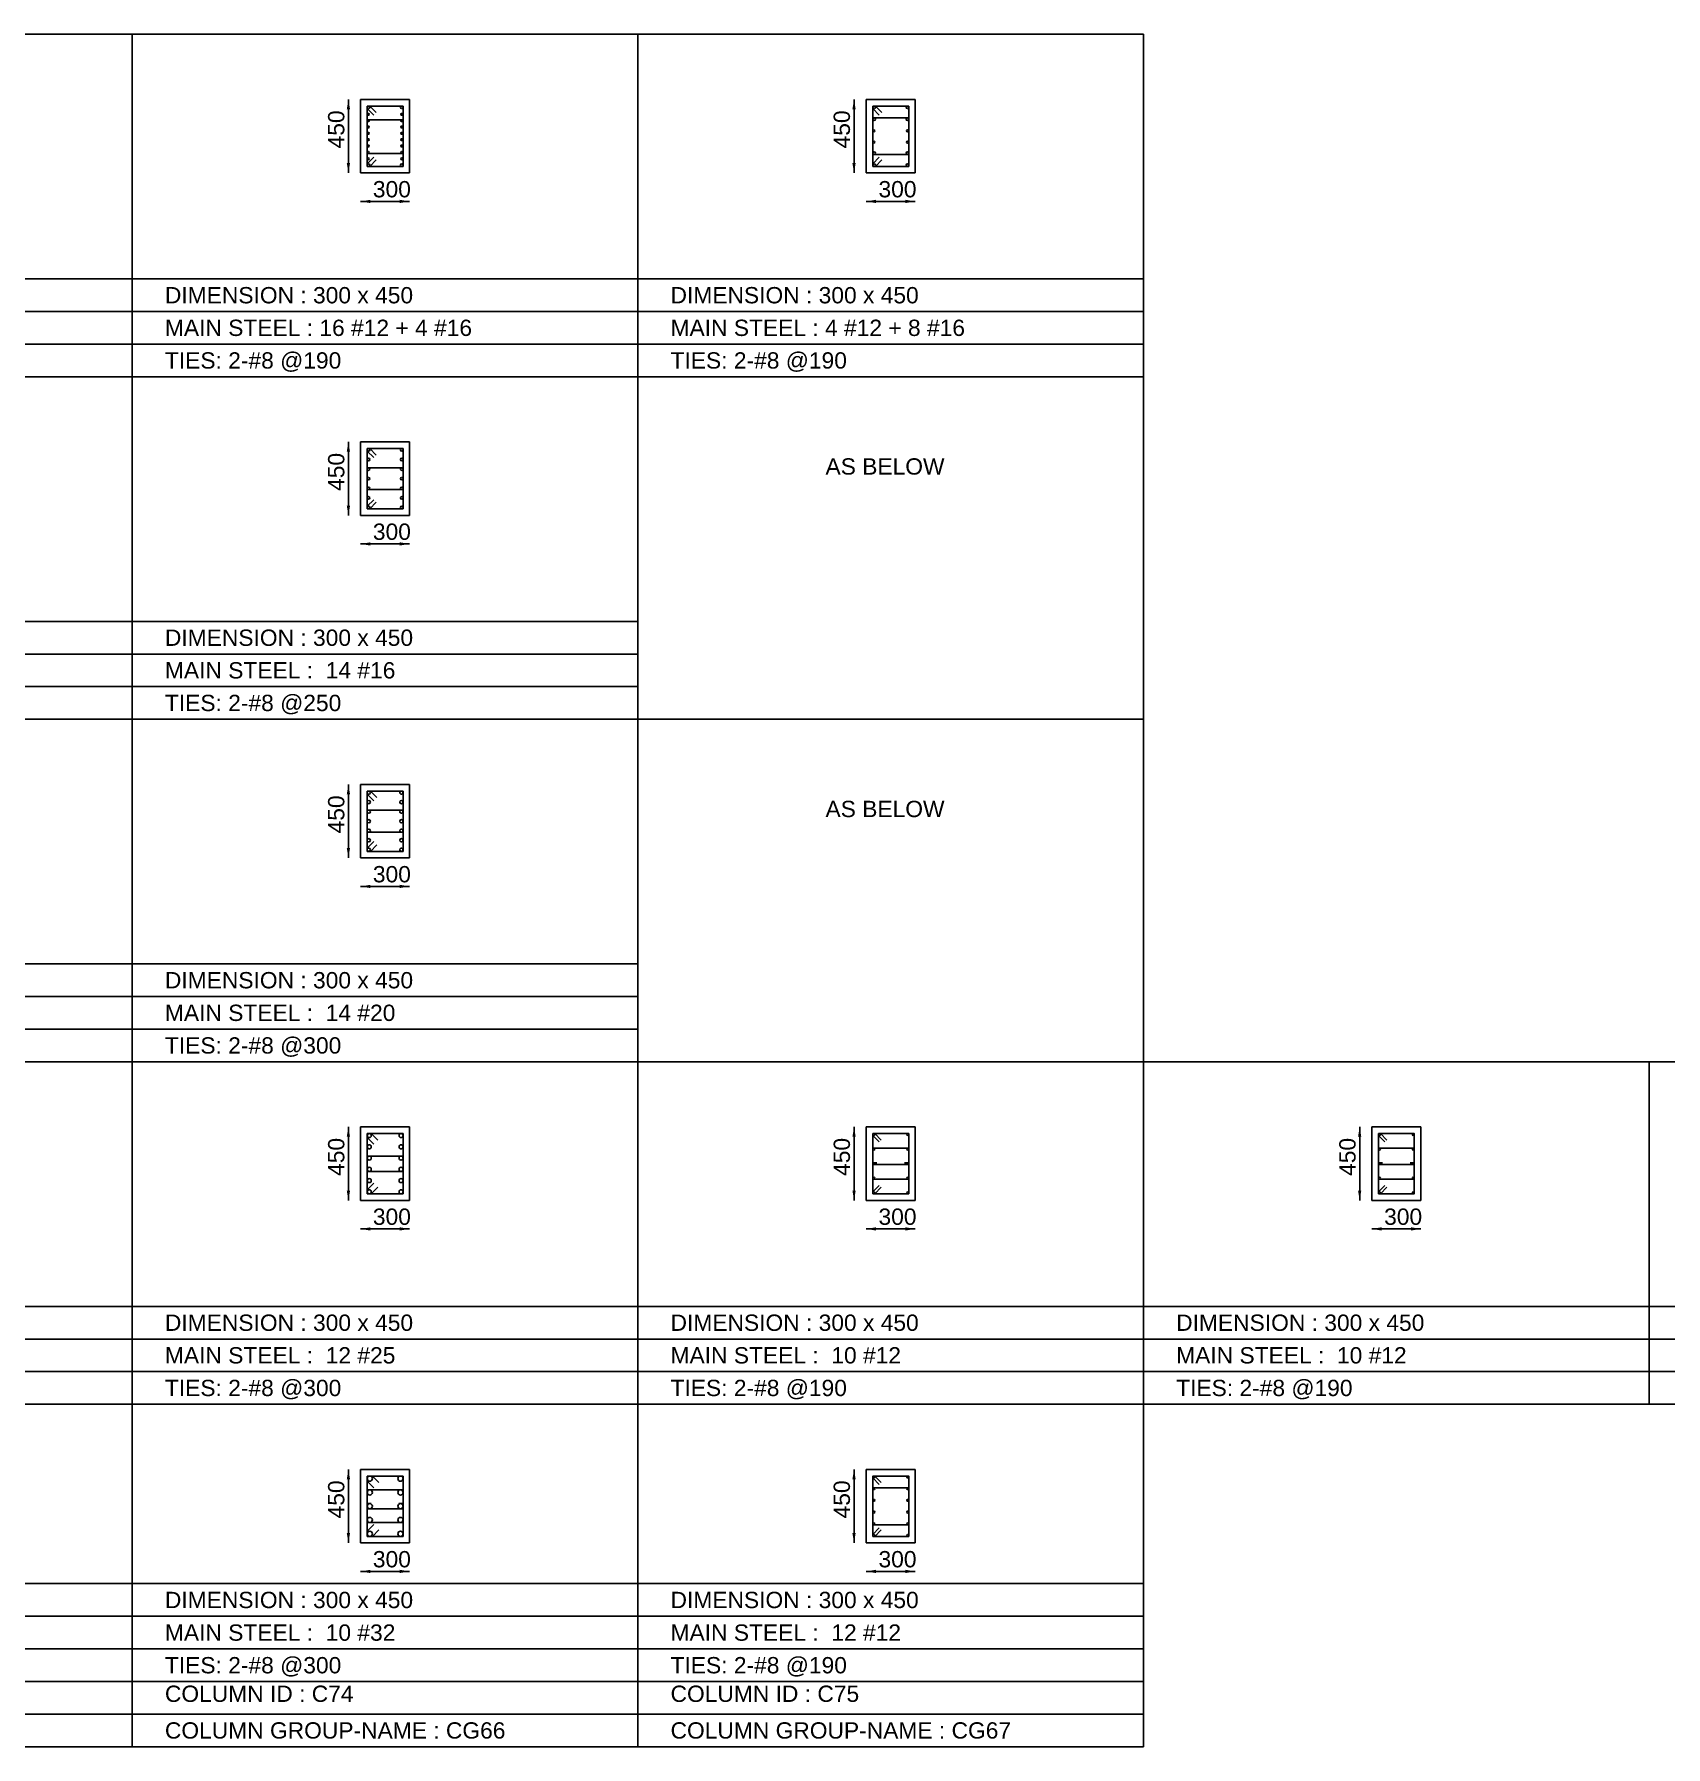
# Model space of a CAD drawing. Extents: x 28 to 264, y -211 to 74.
# Drawn here: x 232.28 to 242.28, y 62.88 to 73.38 of the extents above; entities that cross this region are included whole.
import ezdxf

# ---------------------------------------------------------------- set-up
doc = ezdxf.new("R2010")
doc.units = 0
for name, color, linetype in [('Border', 7, 'CONTINUOUS'), ('Column_Group_Name', 3, 'CONTINUOUS'), ('Column_ID', 4, 'CONTINUOUS'), ('ColumnBars', 1, 'CONTINUOUS'), ('ColumnBars1', 1, 'CONTINUOUS'), ('ColumnCrossSection', 7, 'CONTINUOUS'), ('Dim_All', 7, 'CONTINUOUS'), ('Dimensions', 7, 'CONTINUOUS'), ('Links', 2, 'CONTINUOUS'), ('MainSteel', 1, 'CONTINUOUS'), ('Text_AsBelow', 7, 'CONTINUOUS')]:
    doc.layers.add(name, color=color, linetype=linetype)
doc.styles.add('STRUDS_Arial', font='ARIAL.TTF', dxfattribs={"height": 0.04})

msp = doc.modelspace()

# ---------------------------------------------------------------- linework, layer by layer
at = {"layer": 'Border'}
for p, q in [((229.778, 73.38), (232.878, 73.38)), ((232.878, 71.28), (232.878, 73.38)), ((232.878, 71.28), (232.878, 73.38)), ((232.878, 73.38), (235.978, 73.38)), ((235.978, 71.28), (235.978, 73.38)), ((235.978, 71.28), (235.978, 73.38)), ((235.978, 73.38), (239.078, 73.38)), ((239.078, 71.28), (239.078, 73.38)), ((229.778, 71.88), (232.878, 71.88)), ((232.878, 71.88), (235.978, 71.88)), ((235.978, 71.88), (239.078, 71.88)), ((229.778, 71.68), (232.878, 71.68)), ((232.878, 71.68), (235.978, 71.68)), ((235.978, 71.68), (239.078, 71.68)), ((229.778, 71.48), (232.878, 71.48)), ((232.878, 71.48), (235.978, 71.48)), ((235.978, 71.48), (239.078, 71.48)), ((229.778, 71.28), (232.878, 71.28)), ((229.778, 71.28), (232.878, 71.28)), ((232.878, 69.18), (232.878, 71.28)), ((232.878, 69.18), (232.878, 71.28)), ((232.878, 71.28), (235.978, 71.28)), ((232.878, 71.28), (235.978, 71.28)), ((235.978, 69.18), (235.978, 71.28)), ((235.978, 69.18), (235.978, 71.28)), ((235.978, 71.28), (239.078, 71.28)), ((235.978, 71.28), (239.078, 71.28)), ((239.078, 69.18), (239.078, 71.28)), ((229.778, 69.78), (232.878, 69.78)), ((232.878, 69.78), (235.978, 69.78)), ((229.778, 69.58), (232.878, 69.58)), ((232.878, 69.58), (235.978, 69.58)), ((229.778, 69.38), (232.878, 69.38)), ((232.878, 69.38), (235.978, 69.38)), ((229.778, 69.18), (232.878, 69.18)), ((229.778, 69.18), (232.878, 69.18)), ((232.878, 67.08), (232.878, 69.18)), ((232.878, 67.08), (232.878, 69.18)), ((232.878, 69.18), (235.978, 69.18)), ((232.878, 69.18), (235.978, 69.18)), ((235.978, 67.08), (235.978, 69.18)), ((235.978, 67.08), (235.978, 69.18)), ((235.978, 69.18), (239.078, 69.18)), ((239.078, 67.08), (239.078, 69.18)), ((229.778, 67.68), (232.878, 67.68)), ((232.878, 67.68), (235.978, 67.68)), ((229.778, 67.48), (232.878, 67.48)), ((232.878, 67.48), (235.978, 67.48)), ((229.778, 67.28), (232.878, 67.28)), ((232.878, 67.28), (235.978, 67.28)), ((229.778, 67.08), (232.878, 67.08)), ((229.778, 67.08), (232.878, 67.08)), ((232.878, 64.98), (232.878, 67.08)), ((232.878, 64.98), (232.878, 67.08)), ((232.878, 67.08), (235.978, 67.08)), ((232.878, 67.08), (235.978, 67.08)), ((235.978, 64.98), (235.978, 67.08)), ((235.978, 64.98), (235.978, 67.08)), ((235.978, 67.08), (239.078, 67.08)), ((239.078, 64.98), (239.078, 67.08)), ((239.078, 64.98), (239.078, 67.08)), ((239.078, 67.08), (242.178, 67.08)), ((242.178, 64.98), (242.178, 67.08)), ((242.178, 64.98), (242.178, 67.08)), ((242.178, 67.08), (245.278, 67.08)), ((229.778, 65.58), (232.878, 65.58)), ((232.878, 65.58), (235.978, 65.58)), ((235.978, 65.58), (239.078, 65.58)), ((239.078, 65.58), (242.178, 65.58)), ((242.178, 65.58), (245.278, 65.58)), ((229.778, 65.38), (232.878, 65.38)), ((232.878, 65.38), (235.978, 65.38)), ((235.978, 65.38), (239.078, 65.38)), ((239.078, 65.38), (242.178, 65.38)), ((242.178, 65.38), (245.278, 65.38)), ((229.778, 65.18), (232.878, 65.18)), ((232.878, 65.18), (235.978, 65.18)), ((235.978, 65.18), (239.078, 65.18)), ((239.078, 65.18), (242.178, 65.18)), ((242.178, 65.18), (245.278, 65.18)), ((229.778, 64.98), (232.878, 64.98)), ((229.778, 64.98), (232.878, 64.98)), ((232.878, 62.88), (232.878, 64.98)), ((232.878, 62.88), (232.878, 64.98)), ((232.878, 64.98), (235.978, 64.98)), ((232.878, 64.98), (235.978, 64.98)), ((235.978, 62.88), (235.978, 64.98)), ((235.978, 62.88), (235.978, 64.98)), ((235.978, 64.98), (239.078, 64.98)), ((235.978, 64.98), (239.078, 64.98)), ((239.078, 62.88), (239.078, 64.98)), ((239.078, 64.98), (242.178, 64.98)), ((242.178, 64.98), (245.278, 64.98)), ((229.778, 63.88), (232.878, 63.88)), ((232.878, 63.88), (235.978, 63.88)), ((235.978, 63.88), (239.078, 63.88)), ((229.778, 63.68), (232.878, 63.68)), ((232.878, 63.68), (235.978, 63.68)), ((235.978, 63.68), (239.078, 63.68)), ((229.778, 63.48), (232.878, 63.48)), ((232.878, 63.48), (235.978, 63.48)), ((235.978, 63.48), (239.078, 63.48)), ((229.778, 63.28), (232.878, 63.28)), ((232.878, 63.28), (235.978, 63.28)), ((235.978, 63.28), (239.078, 63.28)), ((229.778, 63.08), (232.878, 63.08)), ((232.878, 63.08), (235.978, 63.08)), ((235.978, 63.08), (239.078, 63.08)), ((229.778, 62.88), (232.878, 62.88)), ((232.878, 62.88), (235.978, 62.88)), ((235.978, 62.88), (239.078, 62.88))]:
    msp.add_line(p, q, dxfattribs=at)
at = {"layer": 'ColumnBars'}
for centre, radius in [((234.324, 72.8891), 0.006), ((234.53, 72.8891), 0.006), ((234.324, 72.8502), 0.006), ((234.324, 72.8113), 0.006), ((234.324, 72.7724), 0.006), ((234.53, 72.8502), 0.006), ((234.53, 72.8113), 0.006), ((234.53, 72.7724), 0.006), ((237.424, 72.7872), 0.006), ((237.63, 72.7872), 0.006), ((234.324, 72.7336), 0.006), ((234.324, 72.6947), 0.006), ((234.324, 72.6558), 0.006), ((234.53, 72.7336), 0.006), ((234.53, 72.6947), 0.006), ((234.53, 72.6558), 0.006), ((237.424, 72.7188), 0.006), ((237.63, 72.7188), 0.006), ((234.324, 72.6169), 0.006), ((234.53, 72.6169), 0.006), ((234.326, 70.832), 0.008), ((234.326, 70.773), 0.008), ((234.53, 70.832), 0.008), ((234.53, 70.773), 0.008), ((234.326, 70.714), 0.008), ((234.53, 70.714), 0.008), ((234.326, 70.655), 0.008), ((234.326, 70.596), 0.008), ((234.53, 70.655), 0.008), ((234.53, 70.596), 0.008), ((234.326, 70.537), 0.008), ((234.326, 70.478), 0.008), ((234.53, 70.537), 0.008), ((234.53, 70.478), 0.008), ((234.328, 68.73), 0.01), ((234.328, 68.6717), 0.01), ((234.528, 68.73), 0.01), ((234.528, 68.6717), 0.01), ((234.328, 68.6133), 0.01), ((234.328, 68.555), 0.01), ((234.528, 68.6133), 0.01), ((234.528, 68.555), 0.01), ((234.328, 68.4967), 0.01), ((234.528, 68.4967), 0.01), ((234.328, 68.4383), 0.01), ((234.328, 68.38), 0.01), ((234.528, 68.4383), 0.01), ((234.528, 68.38), 0.01), ((234.331, 66.6275), 0.0125), ((234.331, 66.5585), 0.0125), ((234.526, 66.6275), 0.0125), ((234.526, 66.5585), 0.0125), ((237.424, 66.634), 0.006), ((237.632, 66.634), 0.006), ((240.524, 66.634), 0.006), ((240.732, 66.634), 0.006), ((234.331, 66.4895), 0.0125), ((234.526, 66.4895), 0.0125), ((237.424, 66.5445), 0.006), ((237.632, 66.5445), 0.006), ((240.524, 66.5445), 0.006), ((240.732, 66.5445), 0.006), ((234.331, 66.4205), 0.0125), ((234.331, 66.3515), 0.0125), ((234.526, 66.4205), 0.0125), ((234.526, 66.3515), 0.0125), ((237.424, 66.455), 0.006), ((237.424, 66.3655), 0.006), ((237.632, 66.455), 0.006), ((237.632, 66.3655), 0.006), ((240.524, 66.455), 0.006), ((240.524, 66.3655), 0.006), ((240.732, 66.455), 0.006), ((240.732, 66.3655), 0.006), ((234.331, 66.2825), 0.0125), ((234.526, 66.2825), 0.0125), ((237.424, 66.276), 0.006), ((237.632, 66.276), 0.006), ((240.524, 66.276), 0.006), ((240.732, 66.276), 0.006), ((234.334, 64.524), 0.016), ((234.522, 64.524), 0.016), ((237.424, 64.534), 0.006), ((237.632, 64.534), 0.006), ((234.334, 64.4395), 0.016), ((234.334, 64.355), 0.016), ((234.522, 64.4395), 0.016), ((234.522, 64.355), 0.016), ((237.424, 64.4624), 0.006), ((237.424, 64.3908), 0.006), ((237.632, 64.4624), 0.006), ((237.632, 64.3908), 0.006), ((234.334, 64.2705), 0.016), ((234.522, 64.2705), 0.016), ((237.424, 64.3192), 0.006), ((237.632, 64.3192), 0.006), ((234.334, 64.186), 0.016), ((234.522, 64.186), 0.016), ((237.424, 64.2476), 0.006), ((237.424, 64.176), 0.006), ((237.632, 64.2476), 0.006), ((237.632, 64.176), 0.006)]:
    msp.add_circle(centre, radius, dxfattribs=at)
at = {"layer": 'ColumnBars1'}
for centre in [(234.326, 72.932), (234.53, 72.932), (237.426, 72.932), (237.63, 72.932), (237.426, 72.8596), (237.63, 72.8596), (234.326, 72.578), (234.53, 72.578), (237.426, 72.6504), (237.426, 72.578), (237.63, 72.6504), (237.63, 72.578)]:
    msp.add_circle(centre, 0.008, dxfattribs=at)
at = {"layer": 'ColumnCrossSection'}
for p, q in [((234.578, 72.98), (234.278, 72.98)), ((234.278, 72.98), (234.278, 72.53)), ((234.578, 72.53), (234.578, 72.98)), ((237.678, 72.98), (237.378, 72.98)), ((237.378, 72.98), (237.378, 72.53)), ((237.678, 72.53), (237.678, 72.98)), ((234.278, 72.53), (234.578, 72.53)), ((237.378, 72.53), (237.678, 72.53)), ((234.578, 70.88), (234.278, 70.88)), ((234.278, 70.88), (234.278, 70.43)), ((234.578, 70.43), (234.578, 70.88)), ((234.278, 70.43), (234.578, 70.43)), ((234.578, 68.78), (234.278, 68.78)), ((234.278, 68.78), (234.278, 68.33)), ((234.578, 68.33), (234.578, 68.78)), ((234.278, 68.33), (234.578, 68.33)), ((234.578, 66.68), (234.278, 66.68)), ((234.278, 66.68), (234.278, 66.23)), ((234.578, 66.23), (234.578, 66.68)), ((237.678, 66.68), (237.378, 66.68)), ((237.378, 66.68), (237.378, 66.23)), ((237.678, 66.23), (237.678, 66.68)), ((240.778, 66.68), (240.478, 66.68)), ((240.478, 66.68), (240.478, 66.23)), ((240.778, 66.23), (240.778, 66.68)), ((234.278, 66.23), (234.578, 66.23)), ((237.378, 66.23), (237.678, 66.23)), ((240.478, 66.23), (240.778, 66.23)), ((234.578, 64.58), (234.278, 64.58)), ((234.278, 64.58), (234.278, 64.13)), ((234.578, 64.13), (234.578, 64.58)), ((237.678, 64.58), (237.378, 64.58)), ((237.378, 64.58), (237.378, 64.13)), ((237.678, 64.13), (237.678, 64.58)), ((234.278, 64.13), (234.578, 64.13)), ((237.378, 64.13), (237.678, 64.13))]:
    msp.add_line(p, q, dxfattribs=at)
at = {"layer": 'Dim_All'}
for p, q in [((234.203, 72.53), (234.203, 72.98)), ((237.303, 72.53), (237.303, 72.98)), ((234.278, 72.355), (234.578, 72.355)), ((237.378, 72.355), (237.678, 72.355)), ((234.203, 70.43), (234.203, 70.88)), ((234.278, 70.255), (234.578, 70.255)), ((234.203, 68.33), (234.203, 68.78)), ((234.278, 68.155), (234.578, 68.155)), ((234.203, 66.23), (234.203, 66.68)), ((237.303, 66.23), (237.303, 66.68)), ((240.403, 66.23), (240.403, 66.68)), ((234.278, 66.055), (234.578, 66.055)), ((237.378, 66.055), (237.678, 66.055)), ((240.478, 66.055), (240.778, 66.055)), ((234.203, 64.13), (234.203, 64.58)), ((237.303, 64.13), (237.303, 64.58)), ((234.278, 63.955), (234.578, 63.955)), ((237.378, 63.955), (237.678, 63.955))]:
    msp.add_line(p, q, dxfattribs=at)
at = {"layer": 'dim_all'}
for points in [[(234.203, 72.98), (234.193, 72.92), (234.203, 72.98), (234.213, 72.92)], [(237.303, 72.98), (237.293, 72.92), (237.303, 72.98), (237.313, 72.92)], [(234.203, 72.53), (234.193, 72.59), (234.203, 72.53), (234.213, 72.59)], [(237.303, 72.53), (237.293, 72.59), (237.303, 72.53), (237.313, 72.59)], [(234.278, 72.355), (234.338, 72.365), (234.278, 72.355), (234.338, 72.345)], [(234.578, 72.355), (234.518, 72.365), (234.578, 72.355), (234.518, 72.345)], [(237.378, 72.355), (237.438, 72.365), (237.378, 72.355), (237.438, 72.345)], [(237.678, 72.355), (237.618, 72.365), (237.678, 72.355), (237.618, 72.345)], [(234.203, 70.88), (234.193, 70.82), (234.203, 70.88), (234.213, 70.82)], [(234.203, 70.43), (234.193, 70.49), (234.203, 70.43), (234.213, 70.49)], [(234.278, 70.255), (234.338, 70.265), (234.278, 70.255), (234.338, 70.245)], [(234.578, 70.255), (234.518, 70.265), (234.578, 70.255), (234.518, 70.245)], [(234.203, 68.78), (234.193, 68.72), (234.203, 68.78), (234.213, 68.72)], [(234.203, 68.33), (234.193, 68.39), (234.203, 68.33), (234.213, 68.39)], [(234.278, 68.155), (234.338, 68.165), (234.278, 68.155), (234.338, 68.145)], [(234.578, 68.155), (234.518, 68.165), (234.578, 68.155), (234.518, 68.145)], [(234.203, 66.68), (234.193, 66.62), (234.203, 66.68), (234.213, 66.62)], [(237.303, 66.68), (237.293, 66.62), (237.303, 66.68), (237.313, 66.62)], [(240.403, 66.68), (240.393, 66.62), (240.403, 66.68), (240.413, 66.62)], [(234.203, 66.23), (234.193, 66.29), (234.203, 66.23), (234.213, 66.29)], [(237.303, 66.23), (237.293, 66.29), (237.303, 66.23), (237.313, 66.29)], [(240.403, 66.23), (240.393, 66.29), (240.403, 66.23), (240.413, 66.29)], [(234.278, 66.055), (234.338, 66.065), (234.278, 66.055), (234.338, 66.045)], [(234.578, 66.055), (234.518, 66.065), (234.578, 66.055), (234.518, 66.045)], [(237.378, 66.055), (237.438, 66.065), (237.378, 66.055), (237.438, 66.045)], [(237.678, 66.055), (237.618, 66.065), (237.678, 66.055), (237.618, 66.045)], [(240.478, 66.055), (240.538, 66.065), (240.478, 66.055), (240.538, 66.045)], [(240.778, 66.055), (240.718, 66.065), (240.778, 66.055), (240.718, 66.045)], [(234.203, 64.58), (234.193, 64.52), (234.203, 64.58), (234.213, 64.52)], [(237.303, 64.58), (237.293, 64.52), (237.303, 64.58), (237.313, 64.52)], [(234.203, 64.13), (234.193, 64.19), (234.203, 64.13), (234.213, 64.19)], [(237.303, 64.13), (237.293, 64.19), (237.303, 64.13), (237.313, 64.19)], [(234.278, 63.955), (234.338, 63.965), (234.278, 63.955), (234.338, 63.945)], [(234.578, 63.955), (234.518, 63.965), (234.578, 63.955), (234.518, 63.945)], [(237.378, 63.955), (237.438, 63.965), (237.378, 63.955), (237.438, 63.945)], [(237.678, 63.955), (237.618, 63.965), (237.678, 63.955), (237.618, 63.945)]]:
    msp.add_solid(points, dxfattribs=at)
at = {"layer": 'Links'}
for p, q in [((234.318, 72.94), (234.538, 72.94)), ((234.318, 72.6498), (234.318, 72.94)), ((234.318, 72.924), (234.358, 72.884)), ((234.334, 72.94), (234.374, 72.9)), ((234.538, 72.94), (234.538, 72.6498)), ((237.418, 72.94), (237.638, 72.94)), ((237.418, 72.6424), (237.418, 72.94)), ((237.418, 72.924), (237.458, 72.884)), ((237.434, 72.94), (237.474, 72.9)), ((237.638, 72.94), (237.638, 72.6424)), ((234.538, 72.8562), (234.318, 72.8562)), ((234.318, 72.8562), (234.318, 72.57)), ((234.538, 72.57), (234.538, 72.8562)), ((237.638, 72.8676), (237.418, 72.8676)), ((237.418, 72.8676), (237.418, 72.57)), ((237.638, 72.57), (237.638, 72.8676)), ((234.538, 72.6498), (234.318, 72.6498)), ((234.318, 72.586), (234.358, 72.626)), ((234.318, 72.57), (234.538, 72.57)), ((234.334, 72.57), (234.374, 72.61)), ((237.638, 72.6424), (237.418, 72.6424)), ((237.418, 72.586), (237.458, 72.626)), ((237.418, 72.57), (237.638, 72.57)), ((237.434, 72.57), (237.474, 72.61)), ((234.318, 70.84), (234.538, 70.84)), ((234.318, 70.588), (234.318, 70.84)), ((234.318, 70.824), (234.358, 70.784)), ((234.334, 70.84), (234.374, 70.8)), ((234.538, 70.84), (234.538, 70.588)), ((234.538, 70.722), (234.318, 70.722)), ((234.318, 70.722), (234.318, 70.47)), ((234.538, 70.47), (234.538, 70.722)), ((234.538, 70.588), (234.318, 70.588)), ((234.318, 70.486), (234.358, 70.526)), ((234.318, 70.47), (234.538, 70.47)), ((234.334, 70.47), (234.374, 70.51)), ((234.318, 68.74), (234.538, 68.74)), ((234.318, 68.4867), (234.318, 68.74)), ((234.318, 68.72), (234.358, 68.68)), ((234.338, 68.74), (234.378, 68.7)), ((234.538, 68.74), (234.538, 68.4867)), ((234.538, 68.6233), (234.318, 68.6233)), ((234.318, 68.6233), (234.318, 68.37)), ((234.538, 68.37), (234.538, 68.6233)), ((234.538, 68.4867), (234.318, 68.4867)), ((234.318, 68.39), (234.358, 68.43)), ((234.318, 68.37), (234.538, 68.37)), ((234.338, 68.37), (234.378, 68.41)), ((234.318, 66.64), (234.538, 66.64)), ((234.318, 66.408), (234.318, 66.64)), ((234.318, 66.615), (234.358, 66.575)), ((234.343, 66.64), (234.383, 66.6)), ((234.538, 66.64), (234.538, 66.408)), ((237.418, 66.64), (237.638, 66.64)), ((237.418, 66.3595), (237.418, 66.64)), ((237.418, 66.628), (237.458, 66.588)), ((237.43, 66.64), (237.47, 66.6)), ((237.638, 66.64), (237.638, 66.3595)), ((240.518, 66.64), (240.738, 66.64)), ((240.518, 66.3595), (240.518, 66.64)), ((240.518, 66.628), (240.558, 66.588)), ((240.53, 66.64), (240.57, 66.6)), ((240.738, 66.64), (240.738, 66.3595)), ((234.538, 66.502), (234.318, 66.502)), ((234.318, 66.502), (234.318, 66.27)), ((234.538, 66.27), (234.538, 66.502)), ((237.638, 66.5505), (237.418, 66.5505)), ((237.418, 66.5505), (237.418, 66.27)), ((237.638, 66.27), (237.638, 66.5505)), ((240.738, 66.5505), (240.518, 66.5505)), ((240.518, 66.5505), (240.518, 66.27)), ((240.738, 66.27), (240.738, 66.5505)), ((234.538, 66.408), (234.318, 66.408)), ((237.418, 66.461), (237.443, 66.461)), ((237.418, 66.449), (237.638, 66.449)), ((237.638, 66.461), (237.613, 66.461)), ((240.518, 66.461), (240.543, 66.461)), ((240.518, 66.449), (240.738, 66.449)), ((240.738, 66.461), (240.713, 66.461)), ((234.318, 66.295), (234.358, 66.335)), ((234.318, 66.27), (234.538, 66.27)), ((234.343, 66.27), (234.383, 66.31)), ((237.638, 66.3595), (237.418, 66.3595)), ((237.418, 66.282), (237.458, 66.322)), ((237.418, 66.27), (237.638, 66.27)), ((237.43, 66.27), (237.47, 66.31)), ((240.738, 66.3595), (240.518, 66.3595)), ((240.518, 66.282), (240.558, 66.322)), ((240.518, 66.27), (240.738, 66.27)), ((240.53, 66.27), (240.57, 66.31)), ((234.318, 64.54), (234.538, 64.54)), ((234.318, 64.2545), (234.318, 64.54)), ((234.318, 64.508), (234.358, 64.468)), ((234.35, 64.54), (234.39, 64.5)), ((234.538, 64.54), (234.538, 64.2545)), ((237.418, 64.54), (237.638, 64.54)), ((237.418, 64.2416), (237.418, 64.54)), ((237.418, 64.528), (237.458, 64.488)), ((237.43, 64.54), (237.47, 64.5)), ((237.638, 64.54), (237.638, 64.2416)), ((234.538, 64.4555), (234.318, 64.4555)), ((234.318, 64.4555), (234.318, 64.17)), ((234.318, 64.371), (234.343, 64.371)), ((234.538, 64.371), (234.513, 64.371)), ((234.538, 64.17), (234.538, 64.4555)), ((237.638, 64.4684), (237.418, 64.4684)), ((237.418, 64.4684), (237.418, 64.17)), ((237.638, 64.17), (237.638, 64.4684)), ((234.318, 64.339), (234.538, 64.339)), ((234.538, 64.2545), (234.318, 64.2545)), ((234.318, 64.202), (234.358, 64.242)), ((234.318, 64.17), (234.538, 64.17)), ((234.35, 64.17), (234.39, 64.21)), ((237.638, 64.2416), (237.418, 64.2416)), ((237.418, 64.182), (237.458, 64.222)), ((237.418, 64.17), (237.638, 64.17)), ((237.43, 64.17), (237.47, 64.21))]:
    msp.add_line(p, q, dxfattribs=at)

# ---------------------------------------------------------------- texts
at = {"layer": 'Column_Group_Name', "style": 'STRUDS_Arial'}
for s, p in [('COLUMN GROUP-NAME : CG66', (233.078, 62.93)), ('COLUMN GROUP-NAME : CG67', (236.178, 62.93))]:
    msp.add_text(s, height=0.1, dxfattribs=at).set_placement(p)
at = {"layer": 'Column_ID', "style": 'STRUDS_Arial'}
for s, p in [('COLUMN ID : C74', (233.078, 63.155)), ('COLUMN ID : C75', (236.178, 63.155))]:
    msp.add_text(s, height=0.1, dxfattribs=at).set_placement(p)
at = {"layer": 'Dimensions', "style": 'STRUDS_Arial'}
for p in [(234.178, 72.68), (237.278, 72.68), (234.178, 70.58), (234.178, 68.48), (234.178, 66.38), (237.278, 66.38), (240.378, 66.38), (234.178, 64.28), (237.278, 64.28)]:
    msp.add_text('450', height=0.1, rotation=90, dxfattribs=at).set_placement(p)
for s, p in [('300', (234.353, 72.38)), ('300', (237.453, 72.38)), ('DIMENSION : 300 x 450', (233.078, 71.73)), ('DIMENSION : 300 x 450', (236.178, 71.73)), ('300', (234.353, 70.28)), ('DIMENSION : 300 x 450', (233.078, 69.63)), ('300', (234.353, 68.18)), ('DIMENSION : 300 x 450', (233.078, 67.53)), ('300', (234.353, 66.08)), ('300', (237.453, 66.08)), ('300', (240.553, 66.08)), ('DIMENSION : 300 x 450', (233.078, 65.43)), ('DIMENSION : 300 x 450', (236.178, 65.43)), ('DIMENSION : 300 x 450', (239.278, 65.43)), ('300', (234.353, 63.98)), ('300', (237.453, 63.98)), ('DIMENSION : 300 x 450', (233.078, 63.73)), ('DIMENSION : 300 x 450', (236.178, 63.73))]:
    msp.add_text(s, height=0.1, dxfattribs=at).set_placement(p)
at = {"layer": 'Links', "style": 'STRUDS_Arial'}
for s, p in [('TIES: 2-#8 @190', (233.078, 71.33)), ('TIES: 2-#8 @190', (236.178, 71.33)), ('TIES: 2-#8 @250', (233.078, 69.23)), ('TIES: 2-#8 @300', (233.078, 67.13)), ('TIES: 2-#8 @300', (233.078, 65.03)), ('TIES: 2-#8 @190', (236.178, 65.03)), ('TIES: 2-#8 @190', (239.278, 65.03)), ('TIES: 2-#8 @300', (233.078, 63.33)), ('TIES: 2-#8 @190', (236.178, 63.33))]:
    msp.add_text(s, height=0.1, dxfattribs=at).set_placement(p)
at = {"layer": 'MainSteel', "style": 'STRUDS_Arial'}
for s, p in [('MAIN STEEL : 16 #12 + 4 #16 ', (233.078, 71.53)), ('MAIN STEEL : 4 #12 + 8 #16 ', (236.178, 71.53)), ('MAIN STEEL :  14 #16', (233.078, 69.43)), ('MAIN STEEL :  14 #20', (233.078, 67.33)), ('MAIN STEEL :  12 #25', (233.078, 65.23)), ('MAIN STEEL :  10 #12', (236.178, 65.23)), ('MAIN STEEL :  10 #12', (239.278, 65.23)), ('MAIN STEEL :  10 #32', (233.078, 63.53)), ('MAIN STEEL :  12 #12', (236.178, 63.53))]:
    msp.add_text(s, height=0.1, dxfattribs=at).set_placement(p)
at = {"layer": 'Text_AsBelow', "style": 'STRUDS_Arial'}
for p in [(237.128, 70.68), (237.128, 68.58)]:
    msp.add_text('AS BELOW', height=0.1, dxfattribs=at).set_placement(p)

doc.saveas('drawing.dxf')
